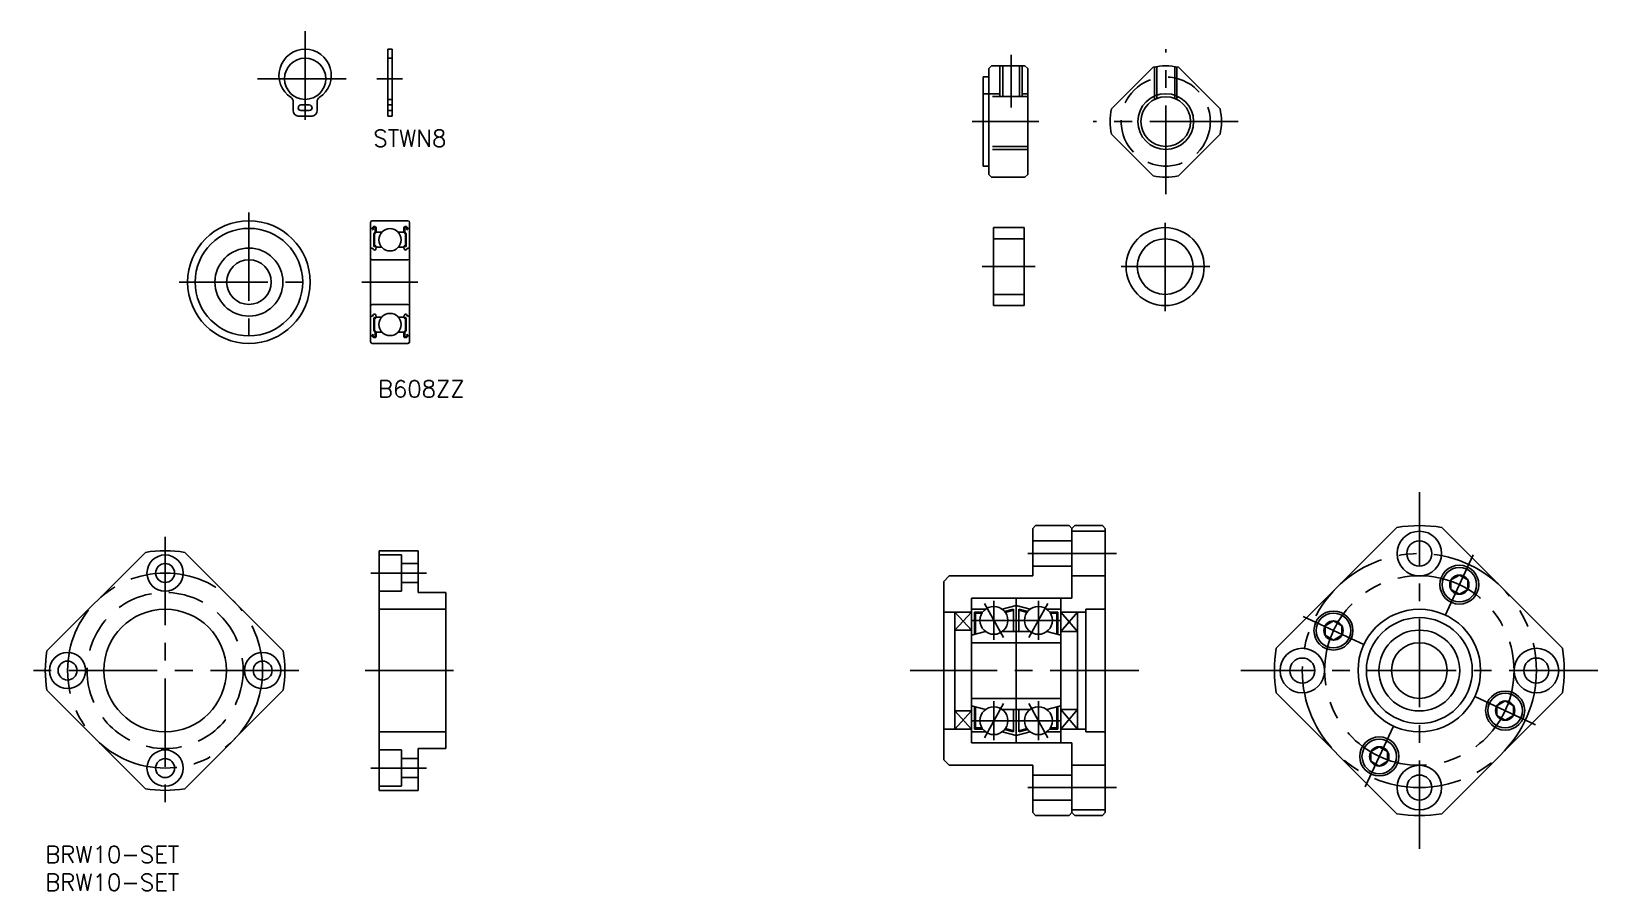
# Model space of a CAD drawing. Extents: x -2 to 279, y -8 to 146.
import ezdxf

# ---------------------------------------------------------------- set-up
doc = ezdxf.new("R2010")
doc.units = 0
doc.header["$LTSCALE"] = 0.5
doc.linetypes.add('CENTER', pattern=[50.8, 31.75, -6.35, 6.35, -6.35])
doc.linetypes.add('DASHED', pattern=[19.05, 12.7, -6.35])
for name, color, linetype in [('MSM_CENTER', 1, 'CENTER'), ('MSM_CONTINUOUS', 7, 'CONTINUOUS'), ('MSM_DASHED', 4, 'DASHED'), ('MSM_NARROW', 5, 'CONTINUOUS'), ('MSM_PART_NUMBER', 7, 'CONTINUOUS')]:
    doc.layers.add(name, color=color, linetype=linetype)
doc.styles.get("Standard").update_dxf_attribs({"font": 'txt.shx', "height": 3, "bigfont": 'bigfont.shx'})

# ---------------------------------------------------------------- blocks, each defined once
blk = doc.blocks.new('*U56')
at = {"layer": 'MSM_PART_NUMBER'}
blk.add_text('BRW10-SET', height=3, dxfattribs=at).set_placement((0, -3))
blk = doc.blocks.new('*U57')
at = {"layer": 'MSM_PART_NUMBER'}
blk.add_text('BRW10-SET', height=3, dxfattribs=at).set_placement((0, -8))

msp = doc.modelspace()

# ---------------------------------------------------------------- linework, layer by layer
at = {"layer": 'MSM_CENTER', "color": 1, "linetype": 'CENTER'}
for p, q in [((46.63, 146.21), (46.63, 129.17)), ((38.11, 137.69), (55.14, 137.69)), ((59.49, 137.69), (64.1, 137.69)), ((36.54, 113.7), (36.54, 88.7)), ((24.04, 101.2), (49.04, 101.2)), ((56.79, 101.2), (66.84, 101.2))]:
    msp.add_line(p, q, dxfattribs=at)
at = {"layer": 'MSM_CENTER'}
for p, q in [((173.28, 142.01), (173.28, 132.51)), ((201.04, 117.01), (201.04, 143.01)), ((178.28, 130.01), (166.28, 130.01)), ((214.04, 130.01), (188.04, 130.01)), ((200.93, 95.98), (200.93, 111.98)), ((177.61, 103.98), (168.11, 103.98)), ((208.93, 103.98), (192.93, 103.98)), ((246.54, -0.5), (246.54, 63.5)), ((21.5, 55.5), (21.5, 7.5)), ((192.2, 52.5), (175.2, 52.5)), ((251.15, 41.39), (256.22, 52.27)), ((168.5, 43.56), (171.9, 37.44)), ((170.2, 44), (170.2, 37)), ((179.9, 43.56), (176.5, 37.44)), ((178.2, 44), (178.2, 37)), ((182.2, 40.5), (166.2, 40.5)), ((236.57, 36.15), (225.69, 41.22)), ((196.2, 31.5), (155.2, 31.5)), ((278.54, 31.5), (214.54, 31.5)), ((168.5, 19.44), (171.9, 25.56)), ((170.2, 19), (170.2, 26)), ((179.9, 19.44), (176.5, 25.56)), ((178.2, 19), (178.2, 26)), ((267.38, 21.78), (256.51, 26.85)), ((182.2, 22.5), (166.2, 22.5)), ((236.82, 10.65), (241.89, 21.53)), ((192.2, 10.5), (175.2, 10.5))]:
    msp.add_line(p, q, dxfattribs=at)
at = {"layer": 'MSM_CENTER', "linetype": 'CENTER'}
for p, q in [((58.4, 49), (68.4, 49)), ((45.5, 31.5), (-2.5, 31.5)), ((57.4, 31.5), (74.4, 31.5)), ((58.4, 14), (68.4, 14))]:
    msp.add_line(p, q, dxfattribs=at)
at = {"layer": 'MSM_CENTER'}
for centre, radius in [((246.54, 31.5), 21), ((21.5, 31.5), 17.5), ((246.54, 31.5), 17)]:
    msp.add_circle(centre, radius, dxfattribs=at)
at = {"layer": 'MSM_CONTINUOUS'}
for p, q in [((61.46, 142.99), (61.46, 130.99)), ((61.46, 142.99), (62.26, 142.99)), ((62.26, 142.99), (62.26, 130.99)), ((169.28, 138.01), (168.28, 138.01)), ((168.28, 138.01), (168.28, 122.01)), ((169.78, 140.01), (169.28, 139.51)), ((169.28, 139.51), (169.28, 120.51)), ((175.78, 140.01), (169.78, 140.01)), ((175.78, 140.01), (176.28, 139.51)), ((176.28, 139.51), (176.28, 120.51)), ((191.31, 132.3), (198.76, 139.75)), ((210.78, 132.3), (203.33, 139.75)), ((44.48, 133.59), (44.48, 131.99)), ((45.88, 132.99), (47.38, 132.99)), ((46.63, 133.99), (46.63, 132.99)), ((48.78, 133.59), (48.78, 131.99)), ((45.38, 130.99), (47.88, 130.99)), ((45.88, 131.99), (47.38, 131.99)), ((46.63, 131.99), (46.63, 130.99)), ((61.46, 130.99), (62.26, 130.99)), ((198.76, 120.28), (191.31, 127.73)), ((203.33, 120.28), (210.78, 127.73)), ((169.28, 122.01), (168.28, 122.01)), ((169.78, 120.01), (169.28, 120.51)), ((175.78, 120.01), (169.78, 120.01)), ((175.78, 120.01), (176.28, 120.51)), ((58.36, 111.9), (58.36, 101.2)), ((58.36, 110.95), (58.46, 110.85)), ((58.46, 110.85), (58.69, 110.85)), ((58.66, 112.2), (65.06, 112.2)), ((58.69, 110.85), (58.8, 111.04)), ((58.74, 110.67), (58.85, 110.6)), ((58.8, 110.79), (58.91, 110.97)), ((58.92, 110.72), (58.8, 110.79)), ((58.85, 110.6), (58.92, 110.72)), ((59.22, 110.15), (58.96, 109.89)), ((58.96, 109.89), (58.96, 107.7)), ((59.36, 110.1), (59.09, 109.83)), ((59.09, 107.7), (59.09, 109.83)), ((59.22, 110.89), (59.22, 110.15)), ((59.36, 110.89), (59.36, 110.1)), ((59.36, 110.25), (59.46, 110.15)), ((59.46, 110.15), (60.38, 110.15)), ((64.26, 110.15), (63.33, 110.15)), ((64.36, 110.25), (64.26, 110.15)), ((64.36, 110.89), (64.36, 110.1)), ((64.36, 110.1), (64.62, 109.83)), ((64.49, 110.89), (64.49, 110.15)), ((64.49, 110.15), (64.76, 109.89)), ((64.62, 107.7), (64.62, 109.83)), ((64.76, 109.89), (64.76, 107.7)), ((64.79, 110.72), (64.91, 110.79)), ((64.86, 110.6), (64.79, 110.72)), ((64.91, 110.79), (64.8, 110.97)), ((64.97, 110.67), (64.86, 110.6)), ((65.02, 110.85), (64.91, 111.04)), ((65.26, 110.85), (65.02, 110.85)), ((65.36, 110.95), (65.26, 110.85)), ((65.36, 111.9), (65.36, 101.2)), ((175.61, 110.98), (170.11, 110.98)), ((170.11, 110.98), (170.11, 96.98)), ((175.61, 110.98), (175.61, 96.98)), ((58.36, 107.2), (58.46, 107.3)), ((58.46, 107.3), (58.69, 107.3)), ((58.69, 107.3), (58.9, 107.04)), ((59.29, 107.7), (59.09, 107.7)), ((59.09, 107.57), (59.29, 107.57)), ((59.29, 107.57), (59.29, 107.7)), ((59.29, 107.12), (59.39, 107.41)), ((59.39, 107.41), (59.49, 107.5)), ((59.49, 107.5), (60.34, 107.5)), ((64.22, 107.5), (63.38, 107.5)), ((64.32, 107.41), (64.22, 107.5)), ((64.42, 107.12), (64.32, 107.41)), ((64.42, 107.57), (64.42, 107.7)), ((64.42, 107.7), (64.62, 107.7)), ((64.62, 107.57), (64.42, 107.57)), ((65.02, 107.3), (64.81, 107.04)), ((65.26, 107.3), (65.02, 107.3)), ((65.36, 107.2), (65.26, 107.3)), ((65.06, 105.2), (58.66, 105.2)), ((58.36, 90.5), (58.36, 101.2)), ((65.36, 90.5), (65.36, 101.2)), ((65.06, 97.2), (58.66, 97.2)), ((65.36, 95.85), (65.36, 95.85)), ((175.61, 96.98), (170.11, 96.98)), ((58.36, 95.2), (58.46, 95.1)), ((58.46, 95.1), (58.69, 95.1)), ((58.69, 95.1), (58.9, 95.37)), ((58.96, 92.52), (58.96, 94.71)), ((59.09, 94.84), (59.29, 94.84)), ((59.09, 94.71), (59.09, 92.58)), ((59.29, 94.71), (59.09, 94.71)), ((59.29, 95.29), (59.39, 95)), ((59.29, 94.84), (59.29, 94.71)), ((59.39, 95), (59.49, 94.9)), ((59.49, 94.9), (60.34, 94.9)), ((64.22, 94.9), (63.38, 94.9)), ((64.32, 95), (64.22, 94.9)), ((64.42, 95.29), (64.32, 95)), ((64.42, 94.84), (64.42, 94.71)), ((64.62, 94.84), (64.42, 94.84)), ((64.42, 94.71), (64.62, 94.71)), ((64.62, 94.71), (64.62, 92.58)), ((64.76, 92.52), (64.76, 94.71)), ((65.02, 95.1), (64.81, 95.37)), ((65.26, 95.1), (65.02, 95.1)), ((65.36, 95.2), (65.26, 95.1)), ((65.36, 93.18), (65.36, 93.18)), ((58.36, 91.45), (58.46, 91.55)), ((58.46, 91.55), (58.69, 91.55)), ((58.66, 90.2), (65.06, 90.2)), ((58.69, 91.55), (58.8, 91.37)), ((58.74, 91.74), (58.85, 91.8)), ((58.92, 91.69), (58.8, 91.62)), ((58.8, 91.62), (58.91, 91.44)), ((58.85, 91.8), (58.92, 91.69)), ((59.22, 92.25), (58.96, 92.52)), ((59.36, 92.31), (59.09, 92.58)), ((59.22, 91.52), (59.22, 92.25)), ((59.36, 91.52), (59.36, 92.31)), ((59.36, 92.15), (59.46, 92.25)), ((59.46, 92.25), (60.38, 92.25)), ((64.26, 92.25), (63.33, 92.25)), ((64.36, 92.15), (64.26, 92.25)), ((64.36, 92.31), (64.62, 92.58)), ((64.36, 91.52), (64.36, 92.31)), ((64.49, 92.25), (64.76, 92.52)), ((64.49, 91.52), (64.49, 92.25)), ((64.86, 91.8), (64.79, 91.69)), ((64.79, 91.69), (64.91, 91.62)), ((64.91, 91.62), (64.8, 91.44)), ((64.97, 91.74), (64.86, 91.8)), ((65.02, 91.55), (64.91, 91.37)), ((65.26, 91.55), (65.02, 91.55)), ((65.36, 91.45), (65.26, 91.55)), ((177.7, 57.5), (177.2, 57)), ((177.2, 57), (177.2, 48.5)), ((183.7, 57.5), (177.7, 57.5)), ((183.7, 57.5), (184.2, 57)), ((184.7, 57.5), (184.2, 57)), ((184.2, 57), (184.2, 44.5)), ((190.2, 56.5), (184.2, 56.5)), ((189.7, 57.5), (184.7, 57.5)), ((189.7, 57.5), (190.2, 57)), ((190.2, 57), (190.2, 6)), ((220.85, 35.51), (242.53, 57.19)), ((272.23, 35.51), (250.55, 57.19)), ((184.2, 54.75), (177.2, 54.75)), ((0.29, 35.04), (17.96, 52.71)), ((42.71, 35.04), (25.04, 52.71)), ((59.9, 10), (59.9, 53)), ((59.9, 53), (66.9, 53)), ((59.9, 52.25), (63.9, 52.25)), ((63.9, 45.75), (63.9, 52.25)), ((63.9, 50.7), (66.9, 50.7)), ((66.9, 45.5), (66.9, 53)), ((162.2, 48.5), (161.2, 47.5)), ((177.2, 48.5), (162.2, 48.5)), ((184.2, 50.25), (177.2, 50.25)), ((190.2, 48.5), (184.2, 48.5)), ((252.22, 47.77), (253.72, 48.64)), ((253.72, 48.64), (255.22, 47.78)), ((255.22, 47.78), (255.22, 46.05)), ((59.9, 45.75), (63.9, 45.75)), ((63.9, 47.3), (66.9, 47.3)), ((71.9, 45.5), (66.9, 45.5)), ((71.9, 45.5), (71.9, 17.5)), ((161.2, 47.5), (161.2, 15.5)), ((252.22, 46.04), (252.22, 47.77)), ((253.73, 45.18), (252.22, 46.04)), ((255.22, 46.05), (253.73, 45.18)), ((59.9, 42.5), (71.9, 42.5)), ((184.2, 44.5), (166.2, 44.5)), ((166.2, 44.5), (166.2, 31.5)), ((168.7, 42.5), (166.2, 42.5)), ((171.7, 42.5), (174.2, 43.17)), ((172.13, 42.1), (173.7, 42.52)), ((172.26, 41.92), (173.7, 42.31)), ((173.7, 42.52), (173.7, 38.5)), ((174.2, 44.5), (174.2, 31.5)), ((176.7, 42.5), (174.2, 43.17)), ((174.7, 42.52), (174.7, 38.5)), ((176.28, 42.1), (174.7, 42.52)), ((176.15, 41.92), (174.7, 42.31)), ((179.7, 42.5), (182.2, 42.5)), ((182.2, 44.5), (182.2, 31.5)), ((190.2, 42.5), (186.7, 42.5)), ((186.7, 42.5), (186.7, 20.5)), ((166.2, 42), (161.2, 42)), ((163.2, 42), (163.2, 21)), ((166.7, 42), (166.7, 37.96)), ((168.2, 42), (166.7, 42)), ((166.9, 41.8), (166.9, 38.02)), ((168.07, 41.8), (166.9, 41.8)), ((180.2, 42), (181.7, 42)), ((180.34, 41.8), (181.5, 41.8)), ((181.5, 41.8), (181.5, 38.02)), ((181.7, 42), (181.7, 37.96)), ((186.7, 42), (182.2, 42)), ((185.2, 42), (185.2, 21)), ((229.63, 39.55), (231.13, 40.42)), ((229.63, 37.82), (229.63, 39.55)), ((231.13, 40.42), (232.63, 39.55)), ((232.63, 39.55), (232.63, 37.82)), ((166.2, 38.75), (163.2, 38.75)), ((168.7, 38.5), (166.2, 37.83)), ((174.2, 38.5), (171.7, 38.5)), ((174.2, 38.5), (176.7, 38.5)), ((179.7, 38.5), (182.2, 37.83)), ((185.2, 38.5), (182.2, 38.5)), ((231.13, 36.95), (229.63, 37.82)), ((232.63, 37.82), (231.13, 36.95)), ((182.2, 36.5), (166.2, 36.5)), ((166.2, 18.5), (166.2, 31.5)), ((174.2, 18.5), (174.2, 31.5)), ((182.2, 18.5), (182.2, 31.5)), ((17.96, 10.29), (0.29, 27.96)), ((25.04, 10.29), (42.71, 27.96)), ((182.2, 26.5), (166.2, 26.5)), ((242.53, 5.81), (220.85, 27.49)), ((250.55, 5.81), (272.23, 27.49)), ((260.44, 25.18), (261.94, 26.05)), ((261.94, 26.05), (263.44, 25.18)), ((166.2, 24.25), (163.2, 24.25)), ((168.7, 24.5), (166.2, 25.17)), ((166.7, 21), (166.7, 25.04)), ((166.9, 21.2), (166.9, 24.98)), ((174.2, 24.5), (171.7, 24.5)), ((173.7, 20.48), (173.7, 24.5)), ((174.2, 24.5), (176.7, 24.5)), ((174.7, 20.48), (174.7, 24.5)), ((179.7, 24.5), (182.2, 25.17)), ((181.5, 21.2), (181.5, 24.98)), ((181.7, 21), (181.7, 25.04)), ((185.2, 24.5), (182.2, 24.5)), ((260.44, 23.45), (260.44, 25.18)), ((261.94, 22.58), (260.44, 23.45)), ((263.44, 23.45), (261.94, 22.58)), ((263.44, 25.18), (263.44, 23.45)), ((59.9, 20.5), (71.9, 20.5)), ((166.2, 21), (161.2, 21)), ((168.7, 20.5), (166.2, 20.5)), ((168.2, 21), (166.7, 21)), ((168.07, 21.2), (166.9, 21.2)), ((171.7, 20.5), (174.2, 19.83)), ((172.13, 20.9), (173.7, 20.48)), ((172.26, 21.08), (173.7, 20.69)), ((176.7, 20.5), (174.2, 19.83)), ((176.15, 21.08), (174.7, 20.69)), ((176.28, 20.9), (174.7, 20.48)), ((179.7, 20.5), (182.2, 20.5)), ((180.2, 21), (181.7, 21)), ((180.34, 21.2), (181.5, 21.2)), ((186.7, 21), (182.2, 21)), ((190.2, 20.5), (186.7, 20.5)), ((59.9, 17.25), (63.9, 17.25)), ((63.9, 17.25), (63.9, 10.75)), ((66.9, 10), (66.9, 17.5)), ((71.9, 17.5), (66.9, 17.5)), ((184.2, 18.5), (166.2, 18.5)), ((184.2, 6), (184.2, 18.5)), ((237.85, 16.96), (239.35, 17.82)), ((237.85, 15.23), (237.85, 16.96)), ((239.35, 17.82), (240.85, 16.96)), ((240.85, 16.96), (240.85, 15.23)), ((63.9, 15.7), (66.9, 15.7)), ((162.2, 14.5), (161.2, 15.5)), ((177.2, 14.5), (162.2, 14.5)), ((177.2, 14.5), (177.2, 6)), ((190.2, 14.5), (184.2, 14.5)), ((239.35, 14.36), (237.85, 15.23)), ((240.85, 15.23), (239.35, 14.36)), ((63.9, 12.3), (66.9, 12.3)), ((184.2, 12.75), (177.2, 12.75)), ((59.9, 10.75), (63.9, 10.75)), ((59.9, 10), (66.9, 10)), ((184.2, 8.25), (177.2, 8.25)), ((177.2, 6), (177.7, 5.5)), ((184.2, 6), (183.7, 5.5)), ((190.2, 6.5), (184.2, 6.5)), ((184.2, 6), (184.7, 5.5)), ((190.2, 6), (189.7, 5.5)), ((183.7, 5.5), (177.7, 5.5)), ((189.7, 5.5), (184.7, 5.5))]:
    msp.add_line(p, q, dxfattribs=at)
for centre, radius in [((46.63, 137.69), 3.7), ((201.04, 130.01), 4.46), ((36.54, 101.2), 11), ((36.54, 101.2), 9.65), ((61.86, 108.8), 2), ((200.93, 103.98), 7), ((36.54, 101.2), 6.1), ((200.93, 103.98), 5), ((36.54, 101.2), 4), ((61.86, 93.6), 2), ((246.54, 52.5), 4), ((246.54, 52.5), 2.25), ((21.5, 49), 3.25), ((21.5, 49), 1.7), ((253.72, 46.91), 3.5), ((253.72, 46.91), 3.1), ((253.72, 46.91), 1.73), ((21.5, 31.5), 11), ((170.2, 40.5), 2.5), ((178.2, 40.5), 2.5), ((231.13, 38.68), 3.5), ((246.54, 31.5), 11), ((231.13, 38.68), 3.1), ((231.13, 38.68), 1.73), ((246.54, 31.5), 9.5), ((246.54, 31.5), 7.25), ((4, 31.5), 3.25), ((39, 31.5), 3.25), ((225.54, 31.5), 4), ((225.54, 31.5), 2.25), ((246.54, 31.5), 5), ((267.54, 31.5), 4), ((267.54, 31.5), 2.25), ((4, 31.5), 1.7), ((39, 31.5), 1.7), ((261.94, 24.32), 3.5), ((261.94, 24.32), 3.1), ((261.94, 24.32), 1.73), ((170.2, 22.5), 2.5), ((178.2, 22.5), 2.5), ((21.5, 14), 3.25), ((239.35, 16.09), 3.5), ((239.35, 16.09), 3.1), ((239.35, 16.09), 1.73), ((21.5, 14), 1.7), ((246.54, 10.5), 4), ((246.54, 10.5), 2.25)]:
    msp.add_circle(centre, radius, dxfattribs=at)
for centre, radius, start, end in [((46.63, 138.29), 4.7, 302.6213, 237.3787), ((201.04, 130.01), 10, 76.7883, 103.2117), ((43.58, 133.59), 0.9, 0, 55.0939), ((45.88, 132.49), 0.5, 90, 270), ((47.38, 132.49), 0.5, 270, 90), ((49.68, 133.59), 0.9, 124.9061, 180), ((201.04, 130.01), 10, 166.7883, 193.2117), ((201.04, 130.01), 10, 346.7883, 13.2117), ((45.47, 131.98), 0.99, 179.1897, 264.7847), ((47.79, 131.98), 0.99, 275.2153, 0.8103), ((201.04, 130.01), 10, 256.7883, 283.2117), ((58.66, 111.9), 0.3, 90, 180), ((58.8, 110.79), 0.133, 149.9969, 240.0013), ((59.06, 110.89), 0.299, 0, 150.0002), ((59.06, 110.89), 0.166, 0, 150.0044), ((64.65, 110.89), 0.299, 29.9998, 180), ((64.65, 110.89), 0.166, 29.9956, 180), ((64.91, 110.79), 0.133, 299.9987, 30.0031), ((65.06, 111.9), 0.3, 0, 90), ((59.08, 107.18), 0.224, 220.001, 343.1517), ((59.09, 107.7), 0.133, 180.0001, 270), ((64.64, 107.18), 0.224, 196.8483, 319.999), ((64.62, 107.7), 0.133, 270, 359.9999), ((58.66, 105.5), 0.3, 180, 270), ((65.06, 105.5), 0.3, 270, 0), ((58.66, 96.9), 0.3, 90, 180), ((65.06, 96.9), 0.3, 0, 90), ((59.08, 95.22), 0.224, 16.8483, 139.999), ((59.09, 94.71), 0.133, 90, 179.9999), ((64.64, 95.22), 0.224, 40.001, 163.1517), ((64.62, 94.71), 0.133, 0.0001, 90), ((58.66, 90.5), 0.3, 180, 270), ((58.8, 91.62), 0.133, 119.9987, 210.0031), ((59.06, 91.52), 0.299, 209.9998, 0), ((59.06, 91.52), 0.166, 209.9956, 0), ((64.65, 91.52), 0.299, 180, 330.0002), ((64.65, 91.52), 0.166, 180, 330.0044), ((64.91, 91.62), 0.133, 329.9969, 60.0013), ((65.06, 90.5), 0.3, 270, 0), ((246.54, 31.5), 26, 81.1289, 98.8711), ((21.5, 31.5), 21.5, 80.516, 99.484), ((21.5, 31.5), 21.5, 170.516, 189.484), ((21.5, 31.5), 21.5, 350.516, 9.484), ((246.54, 31.5), 26, 171.1289, 188.8711), ((246.54, 31.5), 26, 351.1289, 8.8711), ((21.5, 31.5), 21.5, 260.516, 279.484), ((246.54, 31.5), 26, 261.1289, 278.8711)]:
    msp.add_arc(centre, radius, start, end, dxfattribs=at)
at = {"layer": 'MSM_DASHED'}
for p, q in [((61.46, 141.39), (62.26, 141.39)), ((171.28, 140.01), (171.28, 134.51)), ((171.78, 134.51), (171.78, 140.01)), ((174.78, 134.51), (174.78, 140.01)), ((175.28, 140.01), (175.28, 134.51)), ((199.04, 134), (199.04, 139.81)), ((199.42, 134.17), (199.42, 139.88)), ((202.66, 134.17), (202.66, 139.88)), ((203.04, 134), (203.04, 139.81)), ((171.28, 135.01), (168.28, 135.01)), ((176.28, 135.01), (175.28, 135.01)), ((61.46, 133.99), (62.26, 133.99)), ((61.46, 132.99), (62.26, 132.99)), ((176.28, 134.51), (168.28, 134.51)), ((61.46, 131.99), (62.26, 131.99)), ((176.28, 125.51), (168.28, 125.51)), ((176.28, 125.01), (168.28, 125.01)), ((175.61, 108.98), (170.11, 108.98)), ((175.61, 98.98), (170.11, 98.98))]:
    msp.add_line(p, q, dxfattribs=at)
for centre, radius in [((201.04, 130.01), 8), ((21.5, 31.5), 14)]:
    msp.add_circle(centre, radius, dxfattribs=at)
at = {"layer": 'MSM_NARROW'}
for p, q in [((166.2, 42), (163.2, 38.75)), ((163.2, 42), (166.2, 38.75)), ((185.2, 42), (182.2, 38.5)), ((182.2, 42), (185.2, 38.5)), ((166.2, 21), (163.2, 24.25)), ((163.2, 21), (166.2, 24.25)), ((185.2, 21), (182.2, 24.5)), ((182.2, 21), (185.2, 24.5))]:
    msp.add_line(p, q, dxfattribs=at)
msp.add_circle((201.04, 130.01), 5, dxfattribs=at)

# ---------------------------------------------------------------- block references
at = {"layer": 'MSM_CONTINUOUS'}
for name in ['*U56', '*U57']:
    msp.add_blockref(name, (0, 0), dxfattribs=at)

# ---------------------------------------------------------------- texts
at = {"layer": 'MSM_PART_NUMBER'}
for s, p in [('STWN8', (58.87, 125.5)), ('B608ZZ', (59.69, 80.54))]:
    msp.add_text(s, height=3, dxfattribs=at).set_placement(p)

doc.saveas('drawing.dxf')
